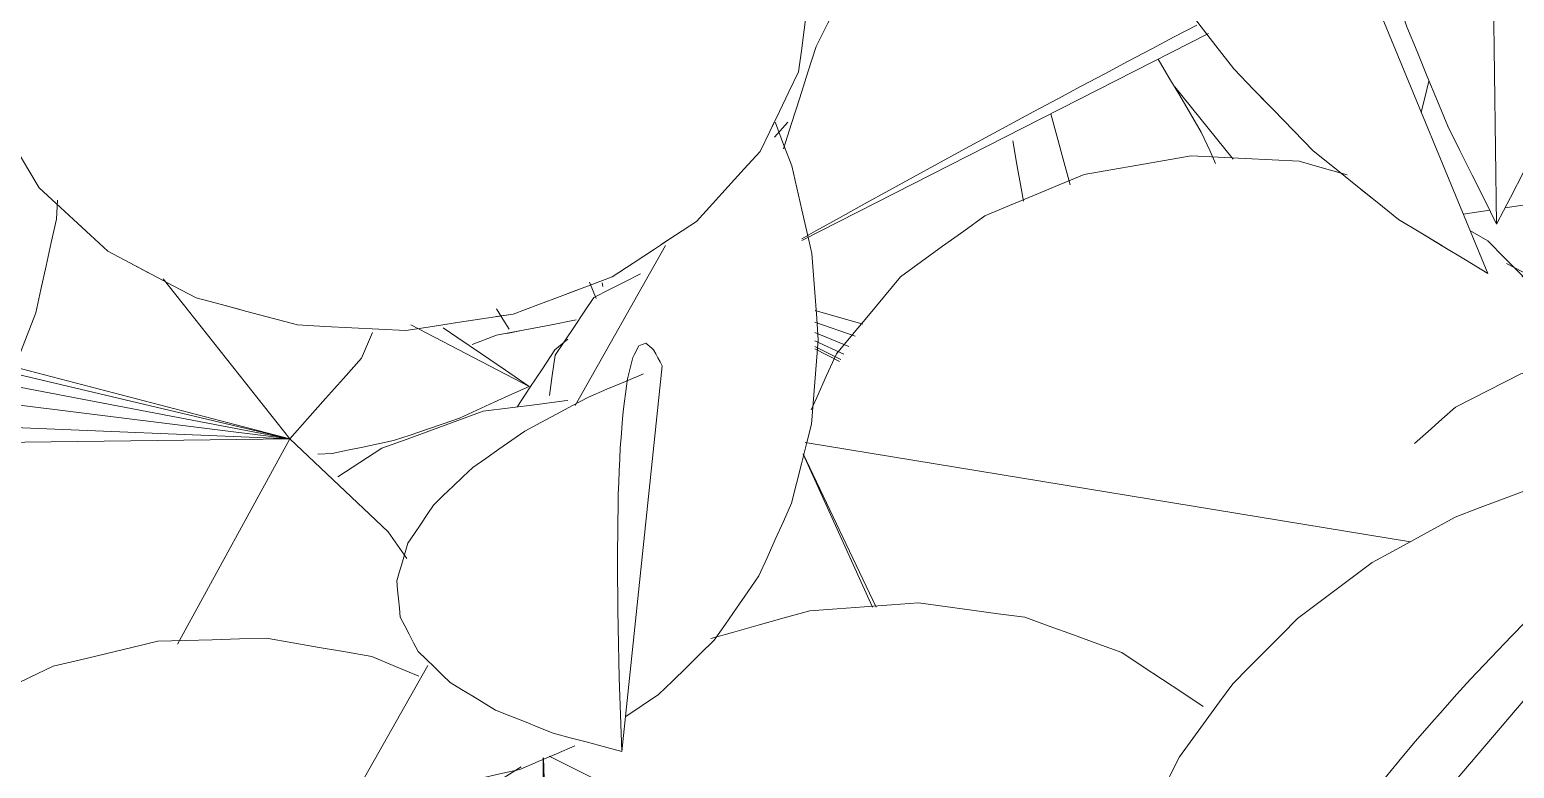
# Model space of a CAD drawing. Header units: metres. Extents: x -18.34 to -13.25, y -25.49 to -16.26.
# Drawn here: x -14.8171 to -14.7507, y -16.6682 to -16.6352 of the extents above; entities that cross this region are included whole.
import ezdxf

# ---------------------------------------------------------------- set-up
doc = ezdxf.new("R2010")
doc.units = ezdxf.units.M
doc.layers.add('Importações nas famílias', color=7, linetype='Continuous', lineweight=5)
doc.layers.add('Vegetação', color=7, linetype='Continuous', lineweight=5)

# ---------------------------------------------------------------- blocks, each defined once
blk = doc.blocks.new('Planta_pergolado_12200 - plantas pergolado_skp_Component_12-V1582-Pavimento 02 - Executivo')
at = {"layer": 'Importações nas famílias', "color": 9, "flags": 128}
blk.add_lwpolyline([(0.177233, 0.091541), (0.176785, 0.091758), (0.176336, 0.091975)], dxfattribs=at)
blk = doc.blocks.new('Planta_pergolado_12200 - plantas pergolado_skp_Component_17-V1583-Pavimento 02 - Executivo')
at = {"layer": 'Importações nas famílias', "color": 9, "flags": 128}
blk.add_lwpolyline([(0.176325, 0.093686), (0.176231, 0.092557), (0.176173, 0.091861)], dxfattribs=at)
blk = doc.blocks.new('Planta_pergolado_12200 - plantas pergolado_skp_Component_16-V1584-Pavimento 02 - Executivo')
for name in ['Planta_pergolado_12200 - plantas pergolado_skp_Component_17-V1583-Pavimento 02 - Executivo', 'Planta_pergolado_12200 - plantas pergolado_skp_Component_12-V1582-Pavimento 02 - Executivo']:
    blk.add_blockref(name, (0, 0))
blk = doc.blocks.new('Planta_pergolado_12200 - plantas pergolado_skp_Component_17-V1585-Pavimento 02 - Executivo')
at = {"layer": 'Importações nas famílias', "color": 9}
for p, q in [((0.17793, 0.095529), (0.177222, 0.095736)), ((0.176137, 0.091428), (0.175862, 0.090376))]:
    blk.add_line(p, q, dxfattribs=at)
at = {"layer": 'Importações nas famílias', "color": 9, "flags": 128}
blk.add_lwpolyline([(0.176419, 0.094815), (0.176325, 0.093686), (0.176231, 0.092557), (0.176137, 0.091428)], dxfattribs=at)
blk = doc.blocks.new('Planta_pergolado_12200 - plantas pergolado_skp_Component_16-V1586-Pavimento 02 - Executivo')
for name in ['Planta_pergolado_12200 - plantas pergolado_skp_Component_17-V1585-Pavimento 02 - Executivo', 'Planta_pergolado_12200 - plantas pergolado_skp_Component_12-V1582-Pavimento 02 - Executivo']:
    blk.add_blockref(name, (0, 0))
blk = doc.blocks.new('Planta_pergolado_12200 - plantas pergolado_skp_-V1590-Pavimento 02 - Executivo')
for name in ['Planta_pergolado_12200 - plantas pergolado_skp_Component_16-V1586-Pavimento 02 - Executivo', 'Planta_pergolado_12200 - plantas pergolado_skp_Component_16-V1584-Pavimento 02 - Executivo']:
    blk.add_blockref(name, (0, 0))
blk = doc.blocks.new('Planta_pergolado_12200 - plantas pergolado_skp_-V1603-Pavimento 02 - Executivo')
at = {"rotation": 89.9999999999999}
blk.add_blockref('Planta_pergolado_12200 - plantas pergolado_skp_-V1590-Pavimento 02 - Executivo', (0.52797, 0.01573), dxfattribs=at)
blk = doc.blocks.new('Planta_pergolado_12200 - plantas pergolado_skp_Component_12-V1605-Pavimento 02 - Executivo')
at = {"layer": 'Importações nas famílias', "color": 9}
for p, q in [((0.126205, 0.22989), (0.104455, 0.228609)), ((0.117888, 0.220268), (0.118679, 0.220131))]:
    blk.add_line(p, q, dxfattribs=at)
at = {"layer": 'Importações nas famílias', "color": 9, "flags": 128}
for points in [[(0.104455, 0.228609), (0.105164, 0.227899), (0.105874, 0.22719), (0.106583, 0.22648), (0.107293, 0.22577)], [(0.107293, 0.22577), (0.108102, 0.225177), (0.108911, 0.224584), (0.10972, 0.223991), (0.110529, 0.223398)], [(0.110529, 0.223398), (0.111419, 0.222936), (0.112309, 0.222474), (0.113199, 0.222012), (0.114089, 0.22155)], [(0.114089, 0.22155), (0.115039, 0.221229), (0.115989, 0.220909), (0.116938, 0.220588), (0.117888, 0.220268)]]:
    blk.add_lwpolyline(points, dxfattribs=at)
blk = doc.blocks.new('Planta_pergolado_12200 - plantas pergolado_skp_Component_12-V1606-Pavimento 02 - Executivo')
at = {"layer": 'Importações nas famílias', "color": 9}
for p, q in [((0.097649, 0.206824), (0.092672, 0.210402)), ((0.11404, 0.195043), (0.107802, 0.199527))]:
    blk.add_line(p, q, dxfattribs=at)
at = {"layer": 'Importações nas famílias', "color": 9, "flags": 128}
for points in [[(0.092672, 0.210402), (0.09263, 0.209519), (0.092589, 0.208636), (0.092547, 0.207753), (0.092506, 0.20687)], [(0.092506, 0.20687), (0.092607, 0.20602), (0.092709, 0.205169), (0.092811, 0.204318), (0.092912, 0.203467)], [(0.092912, 0.203467), (0.093155, 0.202668), (0.093397, 0.201869), (0.093639, 0.20107)], [(0.094637, 0.198815), (0.095014, 0.198086), (0.095391, 0.197358)], [(0.095391, 0.197358), (0.095895, 0.196718), (0.096399, 0.196077), (0.096902, 0.195436), (0.097406, 0.194796)], [(0.097406, 0.194796), (0.098024, 0.194258), (0.098642, 0.19372), (0.09926, 0.193182), (0.099878, 0.192645)], [(0.099878, 0.192645), (0.100596, 0.192222), (0.101314, 0.1918), (0.102032, 0.191377), (0.10275, 0.190955)], [(0.10275, 0.190955), (0.10355, 0.190658), (0.104351, 0.190361), (0.105152, 0.190063), (0.105953, 0.189766)], [(0.105953, 0.189766), (0.106818, 0.189601), (0.107684, 0.189437), (0.108549, 0.189272), (0.109414, 0.189107)], [(0.116778, 0.189424), (0.11771, 0.189667), (0.118643, 0.189909), (0.11867, 0.189916)], [(0.109414, 0.189107), (0.110323, 0.189078), (0.111232, 0.189049), (0.112141, 0.189021), (0.113051, 0.188992)], [(0.113051, 0.188992), (0.113982, 0.1891), (0.114914, 0.189208), (0.115846, 0.189316), (0.116778, 0.189424)]]:
    blk.add_lwpolyline(points, dxfattribs=at)
blk = doc.blocks.new('Planta_pergolado_12200 - plantas pergolado_skp_Component_17-V1607-Pavimento 02 - Executivo')
at = {"layer": 'Importações nas famílias', "color": 9}
for p, q in [((0.093011, 0.203397), (0.090049, 0.20952)), ((0.093279, 0.202434), (0.08263, 0.203234)), ((0.082755, 0.20354), (0.093278, 0.202441)), ((0.079293, 0.180373), (0.093332, 0.202182))]:
    blk.add_line(p, q, dxfattribs=at)
at = {"layer": 'Importações nas famílias', "color": 9, "flags": 128}
for points in [[(0.097867, 0.226541), (0.098228, 0.225513), (0.098589, 0.224485), (0.098949, 0.223457), (0.09931, 0.222429)], [(0.09931, 0.222429), (0.099451, 0.221309), (0.099591, 0.220189), (0.099732, 0.21907), (0.099873, 0.21795)], [(0.099873, 0.21795), (0.099784, 0.216816), (0.099695, 0.215681), (0.099606, 0.214546), (0.099517, 0.213412)], [(0.099517, 0.213412), (0.099205, 0.212339), (0.098893, 0.211266), (0.098581, 0.210194), (0.098268, 0.209121)], [(0.098268, 0.209121), (0.097754, 0.208184), (0.097239, 0.207247)], [(0.097485, 0.194935), (0.097642, 0.194001), (0.097828, 0.192893), (0.098014, 0.191786), (0.0982, 0.190679)], [(0.0982, 0.190679), (0.098157, 0.189541), (0.098114, 0.188403), (0.098071, 0.187265), (0.098029, 0.186127)], [(0.098029, 0.186127), (0.09776, 0.185036), (0.097491, 0.183945), (0.097222, 0.182854), (0.096953, 0.181763)], [(0.096953, 0.181763), (0.096477, 0.180793), (0.096, 0.179823), (0.095524, 0.178854), (0.095048, 0.177884)], [(0.095048, 0.177884), (0.094396, 0.177101), (0.093744, 0.176319), (0.093093, 0.175536), (0.092441, 0.174753)]]:
    blk.add_lwpolyline(points, dxfattribs=at)
blk = doc.blocks.new('Planta_pergolado_12200 - plantas pergolado_skp_Component_16-V1608-Pavimento 02 - Executivo')
for name in ['Planta_pergolado_12200 - plantas pergolado_skp_Component_17-V1607-Pavimento 02 - Executivo', 'Planta_pergolado_12200 - plantas pergolado_skp_Component_12-V1605-Pavimento 02 - Executivo', 'Planta_pergolado_12200 - plantas pergolado_skp_Component_12-V1606-Pavimento 02 - Executivo']:
    blk.add_blockref(name, (0, 0))
blk = doc.blocks.new('Planta_pergolado_12200 - plantas pergolado_skp_Component_17-V1609-Pavimento 02 - Executivo')
at = {"layer": 'Importações nas famílias', "color": 9}
blk.add_line((0.110201, 0.200119), (0.110586, 0.199522), dxfattribs=at)
at = {"layer": 'Importações nas famílias', "color": 9, "flags": 128}
blk.add_lwpolyline([(0.108017, 0.201924), (0.108745, 0.201322), (0.109473, 0.200721), (0.110201, 0.200119)], dxfattribs=at)
blk = doc.blocks.new('Planta_pergolado_12200 - plantas pergolado_skp_Component_16-V1610-Pavimento 02 - Executivo')
blk.add_blockref('Planta_pergolado_12200 - plantas pergolado_skp_Component_17-V1609-Pavimento 02 - Executivo', (0, 0))
blk = doc.blocks.new('Planta_pergolado_12200 - plantas pergolado_skp_Component_17-V1622-Pavimento 02 - Executivo')
at = {"layer": 'Importações nas famílias', "color": 9, "flags": 128}
for points in [[(0.119274, 0.220847), (0.120109, 0.221226), (0.120945, 0.221605), (0.121781, 0.221983), (0.122616, 0.222362)], [(0.11633, 0.218273), (0.117066, 0.218917), (0.117802, 0.21956), (0.118538, 0.220204), (0.119274, 0.220847)], [(0.113985, 0.214814), (0.114571, 0.215679), (0.115157, 0.216544), (0.115744, 0.217408), (0.11633, 0.218273)], [(0.112399, 0.210707), (0.112795, 0.211734), (0.113192, 0.212761), (0.113588, 0.213788), (0.113985, 0.214814)], [(0.11168, 0.206231), (0.111859, 0.20735), (0.112039, 0.208469), (0.112219, 0.209588), (0.112399, 0.210707)], [(0.111876, 0.201691), (0.111827, 0.202826), (0.111778, 0.203961), (0.111729, 0.205096), (0.11168, 0.206231)], [(0.112976, 0.197397), (0.112701, 0.198471), (0.112426, 0.199544), (0.112151, 0.200618), (0.111876, 0.201691)], [(0.114902, 0.193641), (0.114421, 0.19458), (0.113939, 0.195519), (0.113457, 0.196458), (0.112976, 0.197397)], [(0.117525, 0.19068), (0.11687, 0.19142), (0.116214, 0.19216), (0.115558, 0.192901), (0.114902, 0.193641)], [(0.120666, 0.188714), (0.119881, 0.189206), (0.119096, 0.189697), (0.118311, 0.190188), (0.117525, 0.19068)], [(0.12411, 0.187879), (0.123249, 0.188088), (0.122388, 0.188296), (0.121527, 0.188505), (0.120666, 0.188714)]]:
    blk.add_lwpolyline(points, dxfattribs=at)
blk = doc.blocks.new('Planta_pergolado_12200 - plantas pergolado_skp_Component_16-V1623-Pavimento 02 - Executivo')
blk.add_blockref('Planta_pergolado_12200 - plantas pergolado_skp_Component_17-V1622-Pavimento 02 - Executivo', (0, 0))
blk = doc.blocks.new('Planta_pergolado_12200 - plantas pergolado_skp_Component_17-V1631-Pavimento 02 - Executivo')
at = {"layer": 'Importações nas famílias', "color": 9, "flags": 128}
for points in [[(0.119274, 0.220847), (0.120109, 0.221226), (0.120945, 0.221605), (0.121781, 0.221983), (0.122616, 0.222362)], [(0.11633, 0.218273), (0.117066, 0.218917), (0.117802, 0.21956), (0.118538, 0.220204), (0.119274, 0.220847)], [(0.115265, 0.216703), (0.115744, 0.217408), (0.11633, 0.218273)], [(0.113985, 0.214814), (0.114571, 0.215679), (0.115157, 0.216544)], [(0.11328, 0.212988), (0.113588, 0.213788), (0.113985, 0.214814)], [(0.112399, 0.210707), (0.112795, 0.211734), (0.113192, 0.212761)], [(0.11168, 0.206231), (0.111859, 0.20735), (0.112039, 0.208469), (0.112219, 0.209588), (0.112399, 0.210707)], [(0.111876, 0.201691), (0.111827, 0.202826), (0.111778, 0.203961), (0.111729, 0.205096), (0.11168, 0.206231)], [(0.112426, 0.199544), (0.112151, 0.200618), (0.111876, 0.201691)], [(0.112976, 0.197397), (0.112701, 0.198471), (0.112484, 0.199316)], [(0.113939, 0.195519), (0.113457, 0.196458), (0.112976, 0.197397)], [(0.114902, 0.193641), (0.114421, 0.19458), (0.114098, 0.195209)], [(0.117525, 0.19068), (0.11687, 0.19142), (0.116214, 0.19216), (0.115558, 0.192901), (0.114902, 0.193641)], [(0.118675, 0.18996), (0.118311, 0.190188), (0.117525, 0.19068)], [(0.120666, 0.188714), (0.119881, 0.189206), (0.119096, 0.189697)], [(0.122388, 0.188296), (0.121527, 0.188505), (0.120666, 0.188714)]]:
    blk.add_lwpolyline(points, dxfattribs=at)
blk = doc.blocks.new('Planta_pergolado_12200 - plantas pergolado_skp_Component_16-V1632-Pavimento 02 - Executivo')
blk.add_blockref('Planta_pergolado_12200 - plantas pergolado_skp_Component_17-V1631-Pavimento 02 - Executivo', (0, 0))
blk = doc.blocks.new('Planta_pergolado_12200 - plantas pergolado_skp_Component_12-V271-Pavimento 02 - Executivo')
at = {"layer": 'Importações nas famílias', "color": 9}
for p, q in [((0.152486, 0.144338), (0.184209, 0.126916)), ((0.186452, 0.129541), (0.186009, 0.130285))]:
    blk.add_line(p, q, dxfattribs=at)
at = {"layer": 'Importações nas famílias', "color": 9, "flags": 128}
for points in [[(0.155929, 0.1448), (0.155068, 0.144684), (0.154207, 0.144569), (0.153347, 0.144453), (0.152486, 0.144338)], [(0.159582, 0.144799), (0.158669, 0.144799), (0.157755, 0.144799), (0.156842, 0.144799), (0.155929, 0.1448)], [(0.16336, 0.144334), (0.162416, 0.14445), (0.161471, 0.144566), (0.160527, 0.144682), (0.159582, 0.144799)], [(0.167175, 0.143418), (0.166221, 0.143647), (0.165267, 0.143876), (0.164314, 0.144105), (0.16336, 0.144334)], [(0.170936, 0.14207), (0.169995, 0.142407), (0.169055, 0.142744), (0.168115, 0.143081), (0.167175, 0.143418)], [(0.174555, 0.140324), (0.17365, 0.140761), (0.172745, 0.141197), (0.17184, 0.141634), (0.170936, 0.14207)], [(0.177948, 0.138219), (0.1771, 0.138746), (0.176251, 0.139272), (0.175403, 0.139798), (0.174555, 0.140324)], [(0.181035, 0.135806), (0.180263, 0.136409), (0.179491, 0.137013), (0.178719, 0.137616), (0.177948, 0.138219)], [(0.183743, 0.13314), (0.183066, 0.133807), (0.182389, 0.134473), (0.181712, 0.13514), (0.181035, 0.135806)], [(0.186009, 0.130285), (0.185442, 0.130999), (0.184876, 0.131713), (0.184309, 0.132427), (0.183743, 0.13314)]]:
    blk.add_lwpolyline(points, dxfattribs=at)
blk = doc.blocks.new('Planta_pergolado_12200 - plantas pergolado_skp_Component_16-V1649-Pavimento 02 - Executivo')
blk.add_blockref('Planta_pergolado_12200 - plantas pergolado_skp_Component_12-V271-Pavimento 02 - Executivo', (0, 0))
blk = doc.blocks.new('Planta_pergolado_12200 - plantas pergolado_skp_Component_12-V1661-Pavimento 02 - Executivo')
at = {"layer": 'Importações nas famílias', "color": 9, "flags": 128}
for points in [[(0.155929, 0.1448), (0.155068, 0.144684), (0.154264, 0.144576)], [(0.157514, 0.144799), (0.156842, 0.144799), (0.155929, 0.1448)], [(0.159582, 0.144799), (0.158669, 0.144799), (0.157755, 0.144799)], [(0.161471, 0.144566), (0.160527, 0.144682), (0.159582, 0.144799)], [(0.16336, 0.144334), (0.162416, 0.14445), (0.161724, 0.144535)], [(0.166487, 0.143583), (0.166221, 0.143647), (0.165267, 0.143876), (0.164314, 0.144105), (0.16336, 0.144334)]]:
    blk.add_lwpolyline(points, dxfattribs=at)
blk = doc.blocks.new('Planta_pergolado_12200 - plantas pergolado_skp_Component_16-V1663-Pavimento 02 - Executivo')
blk.add_blockref('Planta_pergolado_12200 - plantas pergolado_skp_Component_12-V1661-Pavimento 02 - Executivo', (0, 0))
blk = doc.blocks.new('Planta_pergolado_12200 - plantas pergolado_skp_-V1668-Pavimento 02 - Executivo')
for name in ['Planta_pergolado_12200 - plantas pergolado_skp_Component_16-V1649-Pavimento 02 - Executivo', 'Planta_pergolado_12200 - plantas pergolado_skp_Component_16-V1663-Pavimento 02 - Executivo']:
    blk.add_blockref(name, (0, 0))
blk = doc.blocks.new('Planta_pergolado_12200 - plantas pergolado_skp_-V1669-Pavimento 02 - Executivo')
for name in ['Planta_pergolado_12200 - plantas pergolado_skp_Component_16-V1623-Pavimento 02 - Executivo', 'Planta_pergolado_12200 - plantas pergolado_skp_Component_16-V1632-Pavimento 02 - Executivo', 'Planta_pergolado_12200 - plantas pergolado_skp_Component_16-V1608-Pavimento 02 - Executivo', 'Planta_pergolado_12200 - plantas pergolado_skp_Component_16-V1610-Pavimento 02 - Executivo']:
    blk.add_blockref(name, (0, 0))
at = {"xscale": 1.254472261797389, "yscale": 1.254472261797389, "zscale": 1.254472261797389, "rotation": 44.99999999999149}
blk.add_blockref('Planta_pergolado_12200 - plantas pergolado_skp_-V1668-Pavimento 02 - Executivo', (0.101937, -0.102346), dxfattribs=at)
blk = doc.blocks.new('Planta_pergolado_12200 - plantas pergolado_skp_Component_17-V1800-Pavimento 02 - Executivo')
at = {"layer": 'Importações nas famílias', "color": 9, "flags": 128}
for points in [[(0.111876, 0.201691), (0.111827, 0.202826), (0.111778, 0.203961), (0.111736, 0.204929)], [(0.112426, 0.199544), (0.112151, 0.200618), (0.111876, 0.201691)], [(0.112925, 0.197594), (0.112701, 0.198471), (0.112484, 0.199316)]]:
    blk.add_lwpolyline(points, dxfattribs=at)
blk = doc.blocks.new('Planta_pergolado_12200 - plantas pergolado_skp_Component_16-V1801-Pavimento 02 - Executivo')
blk.add_blockref('Planta_pergolado_12200 - plantas pergolado_skp_Component_17-V1800-Pavimento 02 - Executivo', (0, 0))
blk = doc.blocks.new('Planta_pergolado_12200 - plantas pergolado_skp_Component_17-V1802-Pavimento 02 - Executivo')
at = {"layer": 'Importações nas famílias', "color": 9}
for p, q in [((0.111876, 0.201691), (0.111846, 0.2024)), ((0.112701, 0.198471), (0.112484, 0.199316))]:
    blk.add_line(p, q, dxfattribs=at)
at = {"layer": 'Importações nas famílias', "color": 9, "flags": 128}
blk.add_lwpolyline([(0.112426, 0.199544), (0.112151, 0.200618), (0.111876, 0.201691)], dxfattribs=at)
blk = doc.blocks.new('Planta_pergolado_12200 - plantas pergolado_skp_Component_16-V1803-Pavimento 02 - Executivo')
blk.add_blockref('Planta_pergolado_12200 - plantas pergolado_skp_Component_17-V1802-Pavimento 02 - Executivo', (0, 0))
blk = doc.blocks.new('Planta_pergolado_12200 - plantas pergolado_skp_-V1811-Pavimento 02 - Executivo')
for name in ['Planta_pergolado_12200 - plantas pergolado_skp_Component_16-V1801-Pavimento 02 - Executivo', 'Planta_pergolado_12200 - plantas pergolado_skp_Component_16-V1803-Pavimento 02 - Executivo']:
    blk.add_blockref(name, (0, 0))
blk = doc.blocks.new('Planta_pergolado_12200 - plantas pergolado_skp_-V1872-Pavimento 02 - Executivo')
at = {"rotation": 89.9999999999999}
for name in ['Planta_pergolado_12200 - plantas pergolado_skp_-V1669-Pavimento 02 - Executivo', 'Planta_pergolado_12200 - plantas pergolado_skp_-V1811-Pavimento 02 - Executivo']:
    blk.add_blockref(name, (0.52797, 0.01573), dxfattribs=at)
blk = doc.blocks.new('Planta_pergolado_12200 - plantas pergolado_skp_Component_17-V1885-Pavimento 02 - Executivo')
at = {"layer": 'Importações nas famílias', "color": 9}
for p, q in [((-0.205224, 0.043723), (-0.207348, 0.040918)), ((-0.205224, 0.043709), (-0.207342, 0.040894)), ((-0.205224, 0.043544), (-0.207123, 0.040855)), ((-0.204827, 0.043353), (-0.206748, 0.039656)), ((-0.205224, 0.043198), (-0.206688, 0.040855)), ((-0.204596, 0.043131), (-0.206181, 0.039233)), ((-0.204337, 0.042938), (-0.205191, 0.040122)), ((-0.204106, 0.042765), (-0.204528, 0.040855)), ((-0.203932, 0.042635), (-0.204198, 0.041014)), ((-0.204012, 0.041181), (-0.203829, 0.042559)), ((-0.249513, 0.038153), (-0.249976, 0.037352)), ((-0.2405, 0.007614), (-0.236053, 0.034684)), ((-0.212571, 0.034017), (-0.21619, 0.029234)), ((-0.212571, 0.033946), (-0.216135, 0.02921)), ((-0.212571, 0.033137), (-0.215533, 0.028941)), ((-0.210463, 0.032503), (-0.212865, 0.027878)), ((-0.211906, 0.032503), (-0.212571, 0.031439)), ((-0.212808, 0.03106), (-0.214437, 0.028451)), ((-0.211138, 0.02722), (-0.212571, 0.027765)), ((-0.233136, 0.0108), (-0.239993, 0.007531)), ((-0.239971, 0.007528), (-0.233142, 0.010622))]:
    blk.add_line(p, q, dxfattribs=at)
at = {"layer": 'Importações nas famílias', "color": 9, "flags": 128}
for points in [[(-0.2446, 0.042178), (-0.245519, 0.041688), (-0.246439, 0.041197)], [(-0.246439, 0.041197), (-0.247207, 0.040436), (-0.247976, 0.039675), (-0.248745, 0.038914), (-0.249513, 0.038153)], [(-0.252456, 0.031858), (-0.252747, 0.030841), (-0.253071, 0.02971)], [(-0.253071, 0.02971), (-0.253131, 0.028504), (-0.253191, 0.027298), (-0.253251, 0.026092), (-0.253311, 0.024886)], [(-0.253311, 0.024886), (-0.253104, 0.023687), (-0.252896, 0.022489), (-0.252688, 0.02129), (-0.25248, 0.020091)], [(-0.25248, 0.020091), (-0.252019, 0.018982), (-0.251558, 0.017873), (-0.251096, 0.016763), (-0.250635, 0.015654)], [(-0.250635, 0.015654), (-0.249951, 0.014709), (-0.249268, 0.013764), (-0.248584, 0.01282), (-0.2479, 0.011875)], [(-0.2479, 0.011875), (-0.247041, 0.011159), (-0.246182, 0.010444), (-0.245323, 0.009728), (-0.244463, 0.009013)], [(-0.244463, 0.009013), (-0.243487, 0.008575), (-0.242511, 0.008137), (-0.241956, 0.007889)], [(-0.242378, -0.002991), (-0.242356, -0.003163), (-0.242202, -0.004369), (-0.242047, -0.005576), (-0.241892, -0.006783)], [(-0.241892, -0.006783), (-0.24148, -0.007916), (-0.241067, -0.00905), (-0.240654, -0.010184), (-0.240242, -0.011317)], [(-0.240242, -0.011317), (-0.239599, -0.012301), (-0.238957, -0.013284)]]:
    blk.add_lwpolyline(points, dxfattribs=at)
blk = doc.blocks.new('Planta_pergolado_12200 - plantas pergolado_skp_Component_16-V1886-Pavimento 02 - Executivo')
blk.add_blockref('Planta_pergolado_12200 - plantas pergolado_skp_Component_17-V1885-Pavimento 02 - Executivo', (0, 0))
blk = doc.blocks.new('Planta_pergolado_12200 - plantas pergolado_skp_Component_12-V1891-Pavimento 02 - Executivo')
at = {"layer": 'Importações nas famílias', "color": 9}
blk.add_line((-0.239996, 0.04915), (-0.20778, 0.021677), dxfattribs=at)
at = {"layer": 'Importações nas famílias', "color": 9, "flags": 128}
for points in [[(-0.239625, 0.044875), (-0.239718, 0.045944), (-0.23981, 0.047012), (-0.239903, 0.048081), (-0.239996, 0.04915)], [(-0.239996, 0.04915), (-0.239639, 0.0486), (-0.239282, 0.048051), (-0.238925, 0.047501), (-0.238568, 0.046951)], [(-0.238568, 0.046951), (-0.238133, 0.046376), (-0.237697, 0.0458), (-0.237262, 0.045224), (-0.236827, 0.044648)], [(-0.238675, 0.04069), (-0.238912, 0.041736), (-0.23915, 0.042783), (-0.239387, 0.043829), (-0.239625, 0.044875)], [(-0.236827, 0.044648), (-0.236318, 0.044052), (-0.235808, 0.043457), (-0.235299, 0.042861), (-0.23479, 0.042265)], [(-0.23479, 0.042265), (-0.234213, 0.041656), (-0.233636, 0.041047), (-0.233059, 0.040439), (-0.232482, 0.03983)], [(-0.237167, 0.036695), (-0.237544, 0.037694), (-0.237921, 0.038693), (-0.238298, 0.039691), (-0.238675, 0.04069)], [(-0.232482, 0.03983), (-0.231843, 0.039214), (-0.231204, 0.038599), (-0.230565, 0.037984), (-0.229926, 0.037369)], [(-0.229926, 0.037369), (-0.229233, 0.036754), (-0.228539, 0.036139), (-0.227846, 0.035524), (-0.227153, 0.034909)], [(-0.235138, 0.032982), (-0.235645, 0.03391), (-0.236153, 0.034838), (-0.23666, 0.035767), (-0.237167, 0.036695)], [(-0.227153, 0.034909), (-0.226413, 0.034301), (-0.225672, 0.033694), (-0.224932, 0.033086), (-0.224192, 0.032478)], [(-0.232635, 0.029639), (-0.233261, 0.030474), (-0.233886, 0.03131), (-0.234512, 0.032146), (-0.235138, 0.032982)], [(-0.224192, 0.032478), (-0.223413, 0.031885), (-0.222634, 0.031291), (-0.221855, 0.030697), (-0.221076, 0.030104)], [(-0.221076, 0.030104), (-0.220268, 0.029531), (-0.219459, 0.028958), (-0.21865, 0.028385), (-0.217841, 0.027812)], [(-0.229716, 0.026744), (-0.230446, 0.027467), (-0.231175, 0.028191), (-0.231905, 0.028915), (-0.232635, 0.029639)], [(-0.217841, 0.027812), (-0.217011, 0.027265), (-0.216182, 0.026719), (-0.215352, 0.026173), (-0.214522, 0.025627)], [(-0.22645, 0.024365), (-0.227267, 0.024959), (-0.228083, 0.025554), (-0.2289, 0.026149), (-0.229716, 0.026744)], [(-0.214522, 0.025627), (-0.21368, 0.025114), (-0.212839, 0.024601), (-0.211997, 0.024088), (-0.211156, 0.023575)], [(-0.222914, 0.022558), (-0.223798, 0.023009), (-0.224682, 0.023461), (-0.225566, 0.023913), (-0.22645, 0.024365)], [(-0.211156, 0.023575), (-0.210312, 0.0231), (-0.209468, 0.022626), (-0.208624, 0.022152), (-0.20778, 0.021677)], [(-0.219191, 0.021365), (-0.220122, 0.021663), (-0.221053, 0.021961), (-0.221984, 0.02226), (-0.222914, 0.022558)], [(-0.215368, 0.020815), (-0.216323, 0.020952), (-0.217279, 0.02109), (-0.218235, 0.021228), (-0.219191, 0.021365)], [(-0.20778, 0.021677), (-0.208718, 0.021488), (-0.209657, 0.021299), (-0.210595, 0.021109), (-0.211534, 0.02092)], [(-0.211534, 0.02092), (-0.212492, 0.020893), (-0.213451, 0.020867), (-0.214409, 0.020841), (-0.215368, 0.020815)]]:
    blk.add_lwpolyline(points, dxfattribs=at)
blk = doc.blocks.new('Planta_pergolado_12200 - plantas pergolado_skp_Component_12-V1892-Pavimento 02 - Executivo')
at = {"layer": 'Importações nas famílias', "color": 9}
blk.add_line((-0.243922, 0.001225), (-0.22669, -0.000586), dxfattribs=at)
at = {"layer": 'Importações nas famílias', "color": 9, "flags": 128}
for points in [[(-0.244637, 0.000841), (-0.244712, 0.000754), (-0.244788, 0.000666), (-0.244863, 0.000578), (-0.244938, 0.000491)], [(-0.243922, 0.001225), (-0.244101, 0.001129), (-0.244279, 0.001033), (-0.244458, 0.000937), (-0.244637, 0.000841)], [(-0.244938, 0.000491), (-0.244909, 0.000412), (-0.24488, 0.000334), (-0.244851, 0.000255), (-0.244822, 0.000176)], [(-0.244822, 0.000176), (-0.244689, 0.000108), (-0.244556, 0.000039), (-0.244423, -0.000029), (-0.244291, -0.000097)], [(-0.242531, -0.002074), (-0.242879, -0.001249), (-0.243226, -0.000425), (-0.243569, 0.000388)], [(-0.244291, -0.000097), (-0.244055, -0.000155), (-0.24382, -0.000213), (-0.243584, -0.000271), (-0.243349, -0.000328)], [(-0.243349, -0.000328), (-0.243013, -0.000375), (-0.242678, -0.000421), (-0.242343, -0.000467), (-0.242007, -0.000513)], [(-0.242007, -0.000513), (-0.241576, -0.000548), (-0.241144, -0.000582), (-0.240713, -0.000616), (-0.240282, -0.000651)], [(-0.240282, -0.000651), (-0.239759, -0.000673), (-0.239236, -0.000695), (-0.238713, -0.000717), (-0.23819, -0.000739)], [(-0.229974, -0.000699), (-0.229153, -0.000671), (-0.228332, -0.000643), (-0.227511, -0.000614), (-0.22669, -0.000586)], [(-0.22669, -0.000586), (-0.226894, -0.001353), (-0.227098, -0.002119), (-0.227301, -0.002886), (-0.227505, -0.003653)], [(-0.23819, -0.000739), (-0.237582, -0.000748), (-0.236973, -0.000757), (-0.236365, -0.000767), (-0.235756, -0.000776)], [(-0.235756, -0.000776), (-0.235069, -0.000773), (-0.234382, -0.00077), (-0.233695, -0.000766), (-0.233008, -0.000763)], [(-0.233008, -0.000763), (-0.232249, -0.000747), (-0.231491, -0.000731), (-0.230733, -0.000715), (-0.229974, -0.000699)], [(-0.241006, -0.004921), (-0.241387, -0.00421), (-0.241769, -0.003498), (-0.24215, -0.002786), (-0.242531, -0.002074)], [(-0.227505, -0.003653), (-0.227764, -0.004298), (-0.228023, -0.004942), (-0.228281, -0.005587), (-0.22854, -0.006231)], [(-0.239384, -0.00725), (-0.239789, -0.006668), (-0.240195, -0.006086), (-0.240601, -0.005504), (-0.241006, -0.004921)], [(-0.22854, -0.006231), (-0.228847, -0.006739), (-0.229154, -0.007246), (-0.229461, -0.007753), (-0.229768, -0.008261)], [(-0.237701, -0.009006), (-0.238122, -0.008567), (-0.238542, -0.008128), (-0.238963, -0.007689), (-0.239384, -0.00725)], [(-0.229768, -0.008261), (-0.230117, -0.008619), (-0.230466, -0.008977), (-0.230814, -0.009335), (-0.231163, -0.009693)], [(-0.235998, -0.010147), (-0.236424, -0.009862), (-0.23685, -0.009577), (-0.237275, -0.009291), (-0.237701, -0.009006)], [(-0.231163, -0.009693), (-0.231545, -0.009893), (-0.231927, -0.010094), (-0.232308, -0.010294), (-0.23269, -0.010495)], [(-0.234315, -0.010647), (-0.234736, -0.010522), (-0.235157, -0.010397), (-0.235577, -0.010272), (-0.235998, -0.010147)], [(-0.23269, -0.010495), (-0.233096, -0.010533), (-0.233503, -0.010571), (-0.233909, -0.010609), (-0.234315, -0.010647)]]:
    blk.add_lwpolyline(points, dxfattribs=at)
blk = doc.blocks.new('Planta_pergolado_12200 - plantas pergolado_skp_Component_16-V1897-Pavimento 02 - Executivo')
for name in ['Planta_pergolado_12200 - plantas pergolado_skp_Component_12-V1891-Pavimento 02 - Executivo', 'Planta_pergolado_12200 - plantas pergolado_skp_Component_12-V1892-Pavimento 02 - Executivo']:
    blk.add_blockref(name, (0, 0))
blk = doc.blocks.new('Planta_pergolado_12200 - plantas pergolado_skp_Component_12-V1929-Pavimento 02 - Executivo')
at = {"layer": 'Importações nas famílias', "color": 9}
for p, q in [((-0.26276, 0.033506), (-0.26225, 0.032503)), ((-0.263097, 0.032827), (-0.262643, 0.031922)), ((-0.258777, 0.025664), (-0.249533, 0.007464))]:
    blk.add_line(p, q, dxfattribs=at)
at = {"layer": 'Importações nas famílias', "color": 9, "flags": 128}
for points in [[(-0.270931, 0.046005), (-0.270598, 0.046723), (-0.270111, 0.047775)], [(-0.259154, 0.02514), (-0.258625, 0.024128), (-0.258096, 0.023116)], [(-0.258096, 0.023116), (-0.257539, 0.022067), (-0.256981, 0.021018), (-0.256424, 0.019969), (-0.255866, 0.01892)], [(-0.255866, 0.01892), (-0.255287, 0.017845), (-0.254707, 0.01677), (-0.254127, 0.015695), (-0.253547, 0.014621)], [(-0.253547, 0.014621), (-0.252951, 0.013532), (-0.252355, 0.012444), (-0.251759, 0.011356), (-0.251164, 0.010267)], [(-0.251164, 0.010267), (-0.250558, 0.009177), (-0.249953, 0.008088), (-0.249607, 0.007464)], [(-0.258196, 0.008103), (-0.259238, 0.008638), (-0.26028, 0.009173)], [(-0.25362, 0.006647), (-0.254764, 0.007011), (-0.255908, 0.007375), (-0.257052, 0.007739), (-0.258196, 0.008103)]]:
    blk.add_lwpolyline(points, dxfattribs=at)
blk = doc.blocks.new('Planta_pergolado_12200 - plantas pergolado_skp_Component_17-V1931-Pavimento 02 - Executivo')
at = {"layer": 'Importações nas famílias', "color": 9}
for p, q in [((-0.235314, -0.010202), (-0.236501, -0.011028)), ((-0.244267, -0.012232), (-0.24542, -0.011733)), ((-0.247814, -0.021098), (-0.240659, -0.015434)), ((-0.240659, -0.015434), (-0.243874, -0.027773)), ((-0.240659, -0.015434), (-0.243613, -0.027899)), ((-0.243095, -0.028147), (-0.240659, -0.015434)), ((-0.242295, -0.028531), (-0.240659, -0.015434)), ((-0.241228, -0.029115), (-0.240659, -0.015434)), ((-0.240484, -0.029419), (-0.240659, -0.015434)), ((-0.231479, -0.020457), (-0.240659, -0.015434))]:
    blk.add_line(p, q, dxfattribs=at)
at = {"layer": 'Importações nas famílias', "color": 9, "flags": 128}
for points in [[(-0.236501, -0.011028), (-0.237541, -0.01213), (-0.23858, -0.013231), (-0.23962, -0.014332), (-0.240659, -0.015434)], [(-0.240659, -0.015434), (-0.241561, -0.014633), (-0.242463, -0.013833), (-0.243365, -0.013032), (-0.244267, -0.012232)]]:
    blk.add_lwpolyline(points, dxfattribs=at)
blk = doc.blocks.new('Planta_pergolado_12200 - plantas pergolado_skp_Component_16-V1932-Pavimento 02 - Executivo')
for name in ['Planta_pergolado_12200 - plantas pergolado_skp_Component_12-V1929-Pavimento 02 - Executivo', 'Planta_pergolado_12200 - plantas pergolado_skp_Component_17-V1931-Pavimento 02 - Executivo']:
    blk.add_blockref(name, (0, 0))
blk = doc.blocks.new('Planta_pergolado_12200 - plantas pergolado_skp_Component_12-V1938-Pavimento 02 - Executivo')
at = {"layer": 'Importações nas famílias', "color": 9}
for p, q in [((-0.276083, 0.046708), (-0.27493, 0.046659)), ((-0.250262, 0.038541), (-0.275636, 0.038202))]:
    blk.add_line(p, q, dxfattribs=at)
at = {"layer": 'Importações nas famílias', "color": 9, "flags": 128}
for points in [[(-0.27493, 0.046659), (-0.273712, 0.046482), (-0.272493, 0.046306), (-0.271275, 0.046129), (-0.270056, 0.045953)], [(-0.270056, 0.045953), (-0.268801, 0.045653), (-0.267546, 0.045354), (-0.26629, 0.045054), (-0.265035, 0.044754)], [(-0.265035, 0.044754), (-0.263772, 0.044339), (-0.262509, 0.043923), (-0.261246, 0.043508), (-0.259983, 0.043092)], [(-0.259983, 0.043092), (-0.258742, 0.04257), (-0.257502, 0.042048), (-0.256261, 0.041526), (-0.25502, 0.041005)], [(-0.25502, 0.041005), (-0.253831, 0.040389), (-0.252641, 0.039773), (-0.251451, 0.039157), (-0.250262, 0.038541)], [(-0.250262, 0.038541), (-0.251357, 0.037995), (-0.252453, 0.037449), (-0.253548, 0.036902), (-0.254643, 0.036356)], [(-0.254643, 0.036356), (-0.255754, 0.035898), (-0.256865, 0.03544), (-0.257975, 0.034982), (-0.259086, 0.034523)], [(-0.259086, 0.034523), (-0.260199, 0.034159), (-0.261313, 0.033794), (-0.262426, 0.033429), (-0.26354, 0.033064)], [(-0.26354, 0.033064), (-0.264644, 0.032796), (-0.265748, 0.032529), (-0.266853, 0.032261)]]:
    blk.add_lwpolyline(points, dxfattribs=at)
blk = doc.blocks.new('Planta_pergolado_12200 - plantas pergolado_skp_Component_16-V1940-Pavimento 02 - Executivo')
blk.add_blockref('Planta_pergolado_12200 - plantas pergolado_skp_Component_12-V1938-Pavimento 02 - Executivo', (0, 0))
blk = doc.blocks.new('Planta_pergolado_12200 - plantas pergolado_skp_-V1941-Pavimento 02 - Executivo')
for name in ['Planta_pergolado_12200 - plantas pergolado_skp_Component_16-V1940-Pavimento 02 - Executivo', 'Planta_pergolado_12200 - plantas pergolado_skp_Component_16-V1932-Pavimento 02 - Executivo']:
    blk.add_blockref(name, (0, 0))
blk = doc.blocks.new('Planta_pergolado_12200 - plantas pergolado_skp_-V1942-Pavimento 02 - Executivo')
for name in ['Planta_pergolado_12200 - plantas pergolado_skp_-V1941-Pavimento 02 - Executivo', 'Planta_pergolado_12200 - plantas pergolado_skp_Component_16-V1886-Pavimento 02 - Executivo', 'Planta_pergolado_12200 - plantas pergolado_skp_Component_16-V1897-Pavimento 02 - Executivo']:
    blk.add_blockref(name, (0, 0))
blk = doc.blocks.new('Planta_pergolado_12200 - plantas pergolado_skp_Component_12-V1956-Pavimento 02 - Executivo')
at = {"layer": 'Importações nas famílias', "color": 9}
blk.add_line((-0.255195, 0.018612), (-0.252022, 0.019473), dxfattribs=at)
at = {"layer": 'Importações nas famílias', "color": 9, "flags": 128}
for points in [[(-0.254373, 0.025335), (-0.253522, 0.025724), (-0.252976, 0.025973)], [(-0.257632, 0.023409), (-0.256818, 0.02389), (-0.256003, 0.024372), (-0.255188, 0.024854), (-0.254373, 0.025335)], [(-0.251284, 0.017381), (-0.251871, 0.017278), (-0.252928, 0.017091), (-0.253985, 0.016905)]]:
    blk.add_lwpolyline(points, dxfattribs=at)
blk = doc.blocks.new('Planta_pergolado_12200 - plantas pergolado_skp_Component_17-V1957-Pavimento 02 - Executivo')
at = {"layer": 'Importações nas famílias', "color": 9}
for p, q in [((-0.269478, 0.061357), (-0.27004, 0.060286)), ((-0.246547, 0.042728), (-0.248502, 0.038989)), ((-0.247924, 0.039675), (-0.246162, 0.042751)), ((-0.246761, 0.040855), (-0.245629, 0.042569)), ((-0.250984, 0.038915), (-0.251457, 0.042026)), ((-0.245561, 0.041465), (-0.24506, 0.042101)), ((-0.250701, 0.037053), (-0.25088, 0.038233))]:
    blk.add_line(p, q, dxfattribs=at)
at = {"layer": 'Importações nas famílias', "color": 9, "flags": 128}
for points in [[(-0.27004, 0.060286), (-0.270316, 0.059101), (-0.270592, 0.057917), (-0.270868, 0.056733), (-0.271143, 0.055549)], [(-0.271143, 0.055549), (-0.271114, 0.054333), (-0.271085, 0.053118), (-0.271056, 0.051902), (-0.271026, 0.050686)], [(-0.271026, 0.050686), (-0.270694, 0.049522), (-0.270361, 0.048357), (-0.270029, 0.047192), (-0.269696, 0.046028)], [(-0.256649, 0.035513), (-0.256278, 0.035422), (-0.255255, 0.035173)]]:
    blk.add_lwpolyline(points, dxfattribs=at)
blk = doc.blocks.new('Planta_pergolado_12200 - plantas pergolado_skp_Component_16-V1958-Pavimento 02 - Executivo')
for name in ['Planta_pergolado_12200 - plantas pergolado_skp_Component_17-V1957-Pavimento 02 - Executivo', 'Planta_pergolado_12200 - plantas pergolado_skp_Component_12-V1956-Pavimento 02 - Executivo']:
    blk.add_blockref(name, (0, 0))
blk = doc.blocks.new('Planta_pergolado_12200 - plantas pergolado_skp_-V1999-Pavimento 02 - Executivo')
blk.add_blockref('Planta_pergolado_12200 - plantas pergolado_skp_Component_16-V1958-Pavimento 02 - Executivo', (0, 0))
blk = doc.blocks.new('Planta_pergolado_12200 - plantas pergolado_skp_-V2183-Pavimento 02 - Executivo')
for name in ['Planta_pergolado_12200 - plantas pergolado_skp_-V1999-Pavimento 02 - Executivo', 'Planta_pergolado_12200 - plantas pergolado_skp_-V1942-Pavimento 02 - Executivo']:
    blk.add_blockref(name, (0, 0))
blk = doc.blocks.new('Planta_pergolado_12200 - plantas pergolado_skp_Component_12-V1049-Pavimento 02 - Executivo')
at = {"layer": 'Importações nas famílias', "color": 9}
blk.add_line((-0.277729, 0.053526), (-0.275024, 0.053374), dxfattribs=at)
at = {"layer": 'Importações nas famílias', "color": 9, "flags": 128}
for points in [[(-0.273852, 0.050778), (-0.274821, 0.051465), (-0.27579, 0.052152), (-0.27676, 0.052839), (-0.277729, 0.053526)], [(-0.277729, 0.053526), (-0.276797, 0.052941), (-0.275866, 0.052356), (-0.274934, 0.05177), (-0.274002, 0.051185)], [(-0.274002, 0.051185), (-0.272989, 0.050684), (-0.271976, 0.050182), (-0.270963, 0.049681)], [(-0.270558, 0.048976), (-0.271656, 0.049577), (-0.272754, 0.050178), (-0.273852, 0.050778)]]:
    blk.add_lwpolyline(points, dxfattribs=at)
blk = doc.blocks.new('Planta_pergolado_12200 - plantas pergolado_skp_Component_12-V2279-Pavimento 02 - Executivo')
at = {"layer": 'Importações nas famílias', "color": 9}
for p, q in [((-0.244409, 0.04659), (-0.239522, 0.045168)), ((-0.240366, 0.04399), (-0.239362, 0.043401))]:
    blk.add_line(p, q, dxfattribs=at)
at = {"layer": 'Importações nas famílias', "color": 9, "flags": 128}
for points in [[(-0.244358, 0.042947), (-0.244371, 0.043858), (-0.244383, 0.044768), (-0.244396, 0.045679), (-0.244409, 0.04659)], [(-0.244409, 0.04659), (-0.243398, 0.04594), (-0.242387, 0.04529), (-0.241377, 0.04464), (-0.240366, 0.04399)], [(-0.243575, 0.039628), (-0.243771, 0.040458), (-0.243966, 0.041287), (-0.244162, 0.042117), (-0.244358, 0.042947)], [(-0.242078, 0.036709), (-0.242452, 0.037439), (-0.242826, 0.038169), (-0.243201, 0.038898), (-0.243575, 0.039628)], [(-0.240447, 0.034872), (-0.240991, 0.035485), (-0.241534, 0.036097), (-0.242078, 0.036709)]]:
    blk.add_lwpolyline(points, dxfattribs=at)
blk = doc.blocks.new('Planta_pergolado_12200 - plantas pergolado_skp_Component_17-V2280-Pavimento 02 - Executivo')
at = {"layer": 'Importações nas famílias', "color": 9}
for p, q in [((-0.253158, 0.026759), (-0.256396, 0.024152)), ((-0.245794, 0.0102), (-0.246395, 0.008058)), ((-0.245248, 0.009857), (-0.245883, 0.008057)), ((-0.244786, 0.009567), (-0.245418, 0.008057)), ((-0.24444, 0.009349), (-0.245048, 0.008057)), ((-0.244212, 0.009206), (-0.244794, 0.008057)), ((-0.244116, 0.009146), (-0.244684, 0.008057)), ((-0.254151, 0.006239), (-0.254812, 0.006845))]:
    blk.add_line(p, q, dxfattribs=at)
at = {"layer": 'Importações nas famílias', "color": 9, "flags": 128}
for points in [[(-0.246979, -0.00184), (-0.247332, -0.00114), (-0.247684, -0.000441), (-0.248037, 0.000259)], [(-0.244395, -0.00356), (-0.245041, -0.00313), (-0.245687, -0.0027), (-0.246333, -0.00227), (-0.246979, -0.00184)], [(-0.242604, -0.003823), (-0.243499, -0.003692), (-0.244395, -0.00356)]]:
    blk.add_lwpolyline(points, dxfattribs=at)
blk = doc.blocks.new('Planta_pergolado_12200 - plantas pergolado_skp_Component_16-V2281-Pavimento 02 - Executivo')
for name in ['Planta_pergolado_12200 - plantas pergolado_skp_Component_12-V1049-Pavimento 02 - Executivo', 'Planta_pergolado_12200 - plantas pergolado_skp_Component_12-V2279-Pavimento 02 - Executivo', 'Planta_pergolado_12200 - plantas pergolado_skp_Component_17-V2280-Pavimento 02 - Executivo']:
    blk.add_blockref(name, (0, 0))
blk = doc.blocks.new('Planta_pergolado_12200 - plantas pergolado_skp_Component_12-V2282-Pavimento 02 - Executivo')
at = {"layer": 'Importações nas famílias', "color": 9}
blk.add_line((-0.247628, -0.001459), (-0.247465, -0.001429), dxfattribs=at)
blk = doc.blocks.new('Planta_pergolado_12200 - plantas pergolado_skp_Component_12-V2283-Pavimento 02 - Executivo')
at = {"layer": 'Importações nas famílias', "color": 9}
for p, q in [((-0.243008, -0.004727), (-0.245762, -0.010012)), ((-0.240009, -0.013543), (-0.239976, -0.014174))]:
    blk.add_line(p, q, dxfattribs=at)
at = {"layer": 'Importações nas famílias', "color": 9, "flags": 128}
for points in [[(-0.245629, -0.008572), (-0.24518, -0.007913), (-0.244456, -0.006851), (-0.243732, -0.005789), (-0.243008, -0.004727)], [(-0.243008, -0.004727), (-0.242652, -0.005506), (-0.242296, -0.006285), (-0.241941, -0.007063), (-0.241585, -0.007842)], [(-0.241585, -0.007842), (-0.241334, -0.00858), (-0.241083, -0.009317), (-0.240832, -0.010054), (-0.240581, -0.010792)], [(-0.240581, -0.010792), (-0.240438, -0.01148), (-0.240295, -0.012167), (-0.240152, -0.012855), (-0.240009, -0.013543)]]:
    blk.add_lwpolyline(points, dxfattribs=at)
blk = doc.blocks.new('Planta_pergolado_12200 - plantas pergolado_skp_Component_16-V2286-Pavimento 02 - Executivo')
for name in ['Planta_pergolado_12200 - plantas pergolado_skp_Component_12-V2282-Pavimento 02 - Executivo', 'Planta_pergolado_12200 - plantas pergolado_skp_Component_12-V2283-Pavimento 02 - Executivo']:
    blk.add_blockref(name, (0, 0))
blk = doc.blocks.new('Planta_pergolado_12200 - plantas pergolado_skp_-V2291-Pavimento 02 - Executivo')
for name in ['Planta_pergolado_12200 - plantas pergolado_skp_Component_16-V2281-Pavimento 02 - Executivo', 'Planta_pergolado_12200 - plantas pergolado_skp_Component_16-V2286-Pavimento 02 - Executivo']:
    blk.add_blockref(name, (0, 0))
blk = doc.blocks.new('Planta_pergolado_12200 - plantas pergolado_skp_-V2292-Pavimento 02 - Executivo')
blk.add_blockref('Planta_pergolado_12200 - plantas pergolado_skp_-V2291-Pavimento 02 - Executivo', (0, 0))
blk = doc.blocks.new('Planta_pergolado_12200 - plantas pergolado_skp_-V2476-Pavimento 02 - Executivo')
blk.add_blockref('Planta_pergolado_12200 - plantas pergolado_skp_-V2292-Pavimento 02 - Executivo', (0, 0))
blk = doc.blocks.new('Planta_pergolado_12200 - Planta_pergolado_12200-V2477-Pavimento 02 - Executivo')
at = {"xscale": 1.068436298615139, "yscale": 1.068436298615139, "zscale": -1.068436298615139, "rotation": 96.20000000000395}
blk.add_blockref('Planta_pergolado_12200 - plantas pergolado_skp_-V1872-Pavimento 02 - Executivo', (-0.073046, -0.337289), dxfattribs=at)
at = {"extrusion": (0, 0, -1), "xscale": 1.068436298615139, "yscale": 1.068436298615139, "zscale": -1.068436298615139, "rotation": 263.7999999999961}
blk.add_blockref('Planta_pergolado_12200 - plantas pergolado_skp_-V1603-Pavimento 02 - Executivo', (0.091864, 0.479646), dxfattribs=at)
for name in ['Planta_pergolado_12200 - plantas pergolado_skp_-V2476-Pavimento 02 - Executivo', 'Planta_pergolado_12200 - plantas pergolado_skp_-V2183-Pavimento 02 - Executivo']:
    blk.add_blockref(name, (0, 0))

msp = doc.modelspace()

# ---------------------------------------------------------------- block references
at = {"layer": 'Vegetação', "color": 9, "rotation": 270.0000000000001}
msp.add_blockref('Planta_pergolado_12200 - Planta_pergolado_12200-V2477-Pavimento 02 - Executivo', (-14.79, -16.894101), dxfattribs=at)

doc.saveas('drawing.dxf')
